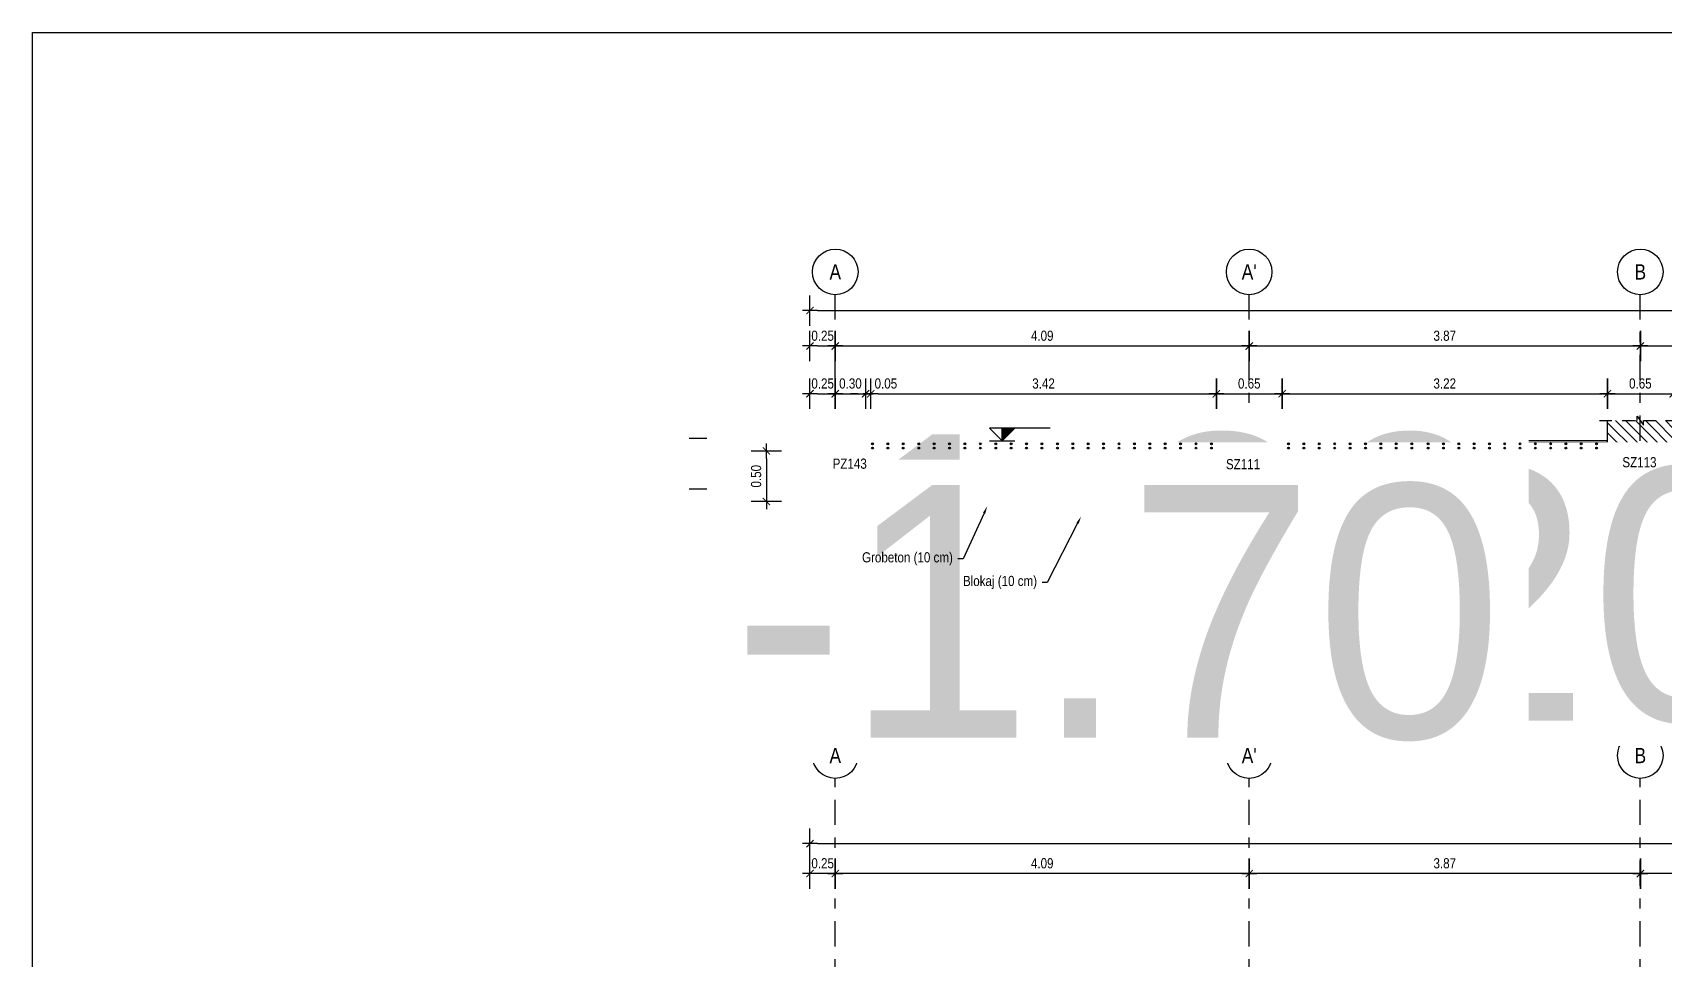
# Model space of a CAD drawing. Header units: metres. Extents: x 419734 to 420376, y 4564732 to 4565123.
# Drawn here: x 419805.8 to 419821.92, y 4565113.69 to 4565122.85 of the extents above; entities that cross this region are included whole.
import ezdxf
from ezdxf import colors
from ezdxf.entities.mleader import LeaderData, LeaderLine
from ezdxf.enums import TextEntityAlignment as Align
from ezdxf.math import Vec2, Vec3

# ---------------------------------------------------------------- set-up
doc = ezdxf.new("R2018")
doc.units = ezdxf.units.M
for name, pattern in [('ACA_TRATTO1', [1.5, 1, -0.5]), ('HIDDEN', [0.5, 0.3, -0.2]), ('NASCOSTA', [0.375, 0.25, -0.125]), ('TRATTO-PUNTO', [1, 0.5, -0.25, 0, -0.25])]:
    doc.linetypes.add(name, pattern=pattern)
doc.layers.get('Defpoints').update_dxf_attribs({"color": 5})
for name, color, linetype in [('07-SIMBOLI', 1, 'Continuous'), ('SW_ASSI', 7, 'TRATTO-PUNTO'), ('SW_DIM', 33, 'Continuous'), ('SW_DIR', 33, 'Continuous'), ('SW_MAGRONE', 2, 'Continuous'), ('SW_QUOTE', 1, 'Continuous'), ('SW_ReteES', 7, 'Continuous'), ('SW_SEZIONI_CARPENTERIA', 4, 'Continuous'), ('SW_Tondini', 1, 'Continuous'), ('SW_TRATT_GRIGIO', 252, 'NASCOSTA'), ('SW_TRATTEGGIO_252', 252, 'Continuous'), ('SW_TRATTEGGIO_253', 253, 'Continuous'), ('SW_TXT_TESTI', 1, 'Continuous'), ('SW_VISTE', 1, 'Continuous')]:
    doc.layers.add(name, color=color, linetype=linetype)
doc.layers.add('SW_CONSTRUCTIONS', color=33, linetype='Continuous', plot=False)
doc.layers.add('SWS_GEN_Viste', color=1, linetype='Continuous', lineweight=9)
doc.layers.add('SWS_ZZZ_Lines', color=8, linetype='Continuous', lineweight=9)
doc.styles.get("Standard").update_dxf_attribs({"font": 'arial.ttf'})
doc.styles.add('SWS', font='ARIALN.TTF')
doc.dimstyles.new('DIM-SW-50_m', dxfattribs={"dimtxt": 0.1, "dimasz": 0.075, "dimexe": 0.125, "dimexo": 0.125, "dimgap": 0.05, "dimtad": 1, "dimzin": 1, "dimdsep": 46, "dimtxsty": 'SWS', "dimblk1": 'D', "dimblk2": 'D', "dimsah": 1, "dimcen": 0.0075, "dimdle": 0.0625, "dimse1": 1, "dimse2": 1, "dimclrd": 256, "dimclre": 256, "dimclrt": 256, "dimazin": 0, "dimtfac": 0.75, "dimtmove": 1, "dimatfit": 3, "dimldrblk": 'D', "dimfxl": 0.125, "dimtvp": 1.5, "dimtolj": 1, "dimtzin": 0, "dimarcsym": 0})
pattern_1 = [(135, (419777.502614, 4565081.38323), (-0.049497475, -0.049497475), [])]

# ---------------------------------------------------------------- blocks, each defined once
blk = doc.blocks.new('*U11')
blk.add_hatch(color=256).paths.add_polyline_path([(0.0025, -0.0025), (0, -0.0025), (0, 0)])
for p, q in [((-0.0025, 0), (0.0025, 0)), ((-0.0025, -0.0025), (0, 0)), ((0, 0), (0, -0.0025)), ((0.0025, -0.0025), (0, 0)), ((0.0095, -0.0025), (-0.0025, -0.0025))]:
    blk.add_line(p, q)
at = {"color": 2, "lineweight": 30, "flags": 104}
blk.add_attdef('QM', text='', height=0.0025, dxfattribs=at).set_placement((0.001, -0.0033), align=Align.TOP_LEFT)
blk = doc.blocks.new('D')
for p, q in [((-1, 0), (1, 0)), ((0, 2), (0, -2))]:
    blk.add_line(p, q)
at = {"const_width": 0.141}
blk.add_lwpolyline([(0.48, 0.48), (-0.48, -0.48)], dxfattribs=at)
blk = doc.blocks.new('*D19')
at = {"layer": 'Defpoints', "color": 0, "ltscale": 0.5, "transparency": 16777216}
for p in [(419813.731, 4565119.283), (419813.481, 4565118.718), (419813.731, 4565118.718)]:
    blk.add_point(p, dxfattribs=at)
at = {"layer": 'SW_DIM', "lineweight": -2, "ltscale": 0.5, "transparency": 16777216}
blk.add_line((419813.556, 4565119.283), (419813.656, 4565119.283), dxfattribs=at)
at = {"layer": 'SW_DIM', "lineweight": -2, "ltscale": 0.5, "transparency": 16777216, "xscale": 0.075, "yscale": 0.075, "zscale": 0.075, "rotation": 180}
blk.add_blockref('D', (419813.481, 4565119.283), dxfattribs=at)
at = {"layer": 'SW_DIM', "lineweight": -2, "ltscale": 0.5, "transparency": 16777216, "xscale": 0.075, "yscale": 0.075, "zscale": 0.075}
blk.add_blockref('D', (419813.731, 4565119.283), dxfattribs=at)
at = {"layer": 'SW_DIM', "ltscale": 0.5, "transparency": 16777216, "insert": (419813.606, 4565119.384), "char_height": 0.1, "attachment_point": 5, "style": 'SWS'}
blk.add_mtext('\\A1;0.25', dxfattribs=at)
blk = doc.blocks.new('*D20')
at = {"layer": 'Defpoints', "color": 0, "ltscale": 0.5, "transparency": 16777216}
for p in [(419814.031, 4565119.283), (419814.031, 4565119.018), (419813.731, 4565118.718)]:
    blk.add_point(p, dxfattribs=at)
at = {"layer": 'SW_DIM', "lineweight": -2, "ltscale": 0.5, "transparency": 16777216}
blk.add_line((419813.806, 4565119.283), (419813.956, 4565119.283), dxfattribs=at)
at = {"layer": 'SW_DIM', "lineweight": -2, "ltscale": 0.5, "transparency": 16777216, "xscale": 0.075, "yscale": 0.075, "zscale": 0.075, "rotation": 180}
blk.add_blockref('D', (419813.731, 4565119.283), dxfattribs=at)
at = {"layer": 'SW_DIM', "lineweight": -2, "ltscale": 0.5, "transparency": 16777216, "xscale": 0.075, "yscale": 0.075, "zscale": 0.075}
blk.add_blockref('D', (419814.031, 4565119.283), dxfattribs=at)
at = {"layer": 'SW_DIM', "ltscale": 0.5, "transparency": 16777216, "insert": (419813.881, 4565119.384), "char_height": 0.1, "attachment_point": 5, "style": 'SWS'}
blk.add_mtext('\\A1;0.30', dxfattribs=at)
blk = doc.blocks.new('*D21')
at = {"layer": 'Defpoints', "color": 0, "ltscale": 0.5, "transparency": 16777216}
for p in [(419814.081, 4565119.283), (419814.031, 4565119.018), (419814.081, 4565119.018)]:
    blk.add_point(p, dxfattribs=at)
at = {"layer": 'SW_DIM', "lineweight": -2, "ltscale": 0.5, "transparency": 16777216}
for p, q in [((419813.956, 4565119.283), (419813.881, 4565119.283)), ((419814.031, 4565119.283), (419814.081, 4565119.283)), ((419814.156, 4565119.283), (419814.231, 4565119.283))]:
    blk.add_line(p, q, dxfattribs=at)
at = {"layer": 'SW_DIM', "lineweight": -2, "ltscale": 0.5, "transparency": 16777216, "xscale": 0.075, "yscale": 0.075, "zscale": 0.075}
blk.add_blockref('D', (419814.031, 4565119.283), dxfattribs=at)
at = {"layer": 'SW_DIM', "lineweight": -2, "ltscale": 0.5, "transparency": 16777216, "xscale": 0.075, "yscale": 0.075, "zscale": 0.075, "rotation": 180}
blk.add_blockref('D', (419814.081, 4565119.283), dxfattribs=at)
at = {"layer": 'SW_DIM', "ltscale": 0.5, "transparency": 16777216, "insert": (419814.231, 4565119.384), "char_height": 0.1, "attachment_point": 5, "style": 'SWS'}
blk.add_mtext('\\A1;0.05', dxfattribs=at)
blk = doc.blocks.new('*D22')
at = {"layer": 'Defpoints', "color": 0, "ltscale": 0.5, "transparency": 16777216}
for p in [(419817.497, 4565119.283), (419814.081, 4565119.018), (419817.497, 4565119.018)]:
    blk.add_point(p, dxfattribs=at)
at = {"layer": 'SW_DIM', "lineweight": -2, "ltscale": 0.5, "transparency": 16777216}
blk.add_line((419814.156, 4565119.283), (419817.422, 4565119.283), dxfattribs=at)
at = {"layer": 'SW_DIM', "lineweight": -2, "ltscale": 0.5, "transparency": 16777216, "xscale": 0.075, "yscale": 0.075, "zscale": 0.075, "rotation": 180}
blk.add_blockref('D', (419814.081, 4565119.283), dxfattribs=at)
at = {"layer": 'SW_DIM', "lineweight": -2, "ltscale": 0.5, "transparency": 16777216, "xscale": 0.075, "yscale": 0.075, "zscale": 0.075}
blk.add_blockref('D', (419817.497, 4565119.283), dxfattribs=at)
at = {"layer": 'SW_DIM', "ltscale": 0.5, "transparency": 16777216, "insert": (419815.789, 4565119.384), "char_height": 0.1, "attachment_point": 5, "style": 'SWS'}
blk.add_mtext('\\A1;3.42', dxfattribs=at)
blk = doc.blocks.new('*D23')
at = {"layer": 'Defpoints', "color": 0, "ltscale": 0.5, "transparency": 16777216}
for p in [(419818.147, 4565119.283), (419817.497, 4565119.018), (419818.147, 4565119.018)]:
    blk.add_point(p, dxfattribs=at)
at = {"layer": 'SW_DIM', "lineweight": -2, "ltscale": 0.5, "transparency": 16777216}
blk.add_line((419817.572, 4565119.283), (419818.072, 4565119.283), dxfattribs=at)
at = {"layer": 'SW_DIM', "lineweight": -2, "ltscale": 0.5, "transparency": 16777216, "xscale": 0.075, "yscale": 0.075, "zscale": 0.075, "rotation": 180}
blk.add_blockref('D', (419817.497, 4565119.283), dxfattribs=at)
at = {"layer": 'SW_DIM', "lineweight": -2, "ltscale": 0.5, "transparency": 16777216, "xscale": 0.075, "yscale": 0.075, "zscale": 0.075}
blk.add_blockref('D', (419818.147, 4565119.283), dxfattribs=at)
at = {"layer": 'SW_DIM', "ltscale": 0.5, "transparency": 16777216, "insert": (419817.822, 4565119.384), "char_height": 0.1, "attachment_point": 5, "style": 'SWS'}
blk.add_mtext('\\A1;0.65', dxfattribs=at)
blk = doc.blocks.new('*D24')
at = {"layer": 'Defpoints', "color": 0, "ltscale": 0.5, "transparency": 16777216}
for p in [(419821.362, 4565119.283), (419818.147, 4565119.018), (419821.362, 4565119.018)]:
    blk.add_point(p, dxfattribs=at)
at = {"layer": 'SW_DIM', "lineweight": -2, "ltscale": 0.5, "transparency": 16777216}
blk.add_line((419818.222, 4565119.283), (419821.287, 4565119.283), dxfattribs=at)
at = {"layer": 'SW_DIM', "lineweight": -2, "ltscale": 0.5, "transparency": 16777216, "xscale": 0.075, "yscale": 0.075, "zscale": 0.075, "rotation": 180}
blk.add_blockref('D', (419818.147, 4565119.283), dxfattribs=at)
at = {"layer": 'SW_DIM', "lineweight": -2, "ltscale": 0.5, "transparency": 16777216, "xscale": 0.075, "yscale": 0.075, "zscale": 0.075}
blk.add_blockref('D', (419821.362, 4565119.283), dxfattribs=at)
at = {"layer": 'SW_DIM', "ltscale": 0.5, "transparency": 16777216, "insert": (419819.754, 4565119.384), "char_height": 0.1, "attachment_point": 5, "style": 'SWS'}
blk.add_mtext('\\A1;3.22', dxfattribs=at)
blk = doc.blocks.new('*D25')
at = {"layer": 'Defpoints', "color": 0, "ltscale": 0.5, "transparency": 16777216}
for p in [(419822.012, 4565119.283), (419821.362, 4565119.018), (419822.012, 4565119.018)]:
    blk.add_point(p, dxfattribs=at)
at = {"layer": 'SW_DIM', "lineweight": -2, "ltscale": 0.5, "transparency": 16777216}
blk.add_line((419821.437, 4565119.283), (419821.937, 4565119.283), dxfattribs=at)
at = {"layer": 'SW_DIM', "lineweight": -2, "ltscale": 0.5, "transparency": 16777216, "xscale": 0.075, "yscale": 0.075, "zscale": 0.075, "rotation": 180}
blk.add_blockref('D', (419821.362, 4565119.283), dxfattribs=at)
at = {"layer": 'SW_DIM', "lineweight": -2, "ltscale": 0.5, "transparency": 16777216, "xscale": 0.075, "yscale": 0.075, "zscale": 0.075}
blk.add_blockref('D', (419822.012, 4565119.283), dxfattribs=at)
at = {"layer": 'SW_DIM', "ltscale": 0.5, "transparency": 16777216, "insert": (419821.687, 4565119.384), "char_height": 0.1, "attachment_point": 5, "style": 'SWS'}
blk.add_mtext('\\A1;0.65', dxfattribs=at)
blk = doc.blocks.new('*D40')
at = {"layer": 'Defpoints', "color": 0, "ltscale": 0.5, "transparency": 16777216}
for p in [(419813.731, 4565119.755), (419813.481, 4565118.718), (419813.731, 4565118.718)]:
    blk.add_point(p, dxfattribs=at)
at = {"layer": 'SW_DIM', "lineweight": -2, "ltscale": 0.5, "transparency": 16777216}
blk.add_line((419813.556, 4565119.755), (419813.656, 4565119.755), dxfattribs=at)
at = {"layer": 'SW_DIM', "lineweight": -2, "ltscale": 0.5, "transparency": 16777216, "xscale": 0.075, "yscale": 0.075, "zscale": 0.075, "rotation": 180}
blk.add_blockref('D', (419813.481, 4565119.755), dxfattribs=at)
at = {"layer": 'SW_DIM', "lineweight": -2, "ltscale": 0.5, "transparency": 16777216, "xscale": 0.075, "yscale": 0.075, "zscale": 0.075}
blk.add_blockref('D', (419813.731, 4565119.755), dxfattribs=at)
at = {"layer": 'SW_DIM', "ltscale": 0.5, "transparency": 16777216, "insert": (419813.606, 4565119.856), "char_height": 0.1, "attachment_point": 5, "style": 'SWS'}
blk.add_mtext('\\A1;0.25', dxfattribs=at)
blk = doc.blocks.new('*D41')
at = {"layer": 'Defpoints', "color": 0, "ltscale": 0.5, "transparency": 16777216}
for p in [(419817.822, 4565119.755), (419813.731, 4565118.718), (419817.822, 4565118.718)]:
    blk.add_point(p, dxfattribs=at)
at = {"layer": 'SW_DIM', "lineweight": -2, "ltscale": 0.5, "transparency": 16777216}
blk.add_line((419813.806, 4565119.755), (419817.747, 4565119.755), dxfattribs=at)
at = {"layer": 'SW_DIM', "lineweight": -2, "ltscale": 0.5, "transparency": 16777216, "xscale": 0.075, "yscale": 0.075, "zscale": 0.075, "rotation": 180}
blk.add_blockref('D', (419813.731, 4565119.755), dxfattribs=at)
at = {"layer": 'SW_DIM', "lineweight": -2, "ltscale": 0.5, "transparency": 16777216, "xscale": 0.075, "yscale": 0.075, "zscale": 0.075}
blk.add_blockref('D', (419817.822, 4565119.755), dxfattribs=at)
at = {"layer": 'SW_DIM', "ltscale": 0.5, "transparency": 16777216, "insert": (419815.776, 4565119.856), "char_height": 0.1, "attachment_point": 5, "style": 'SWS'}
blk.add_mtext('\\A1;4.09', dxfattribs=at)
blk = doc.blocks.new('*D42')
at = {"layer": 'Defpoints', "color": 0, "ltscale": 0.5, "transparency": 16777216}
for p in [(419821.687, 4565119.755), (419817.822, 4565118.718), (419821.687, 4565118.718)]:
    blk.add_point(p, dxfattribs=at)
at = {"layer": 'SW_DIM', "lineweight": -2, "ltscale": 0.5, "transparency": 16777216}
blk.add_line((419817.897, 4565119.755), (419821.612, 4565119.755), dxfattribs=at)
at = {"layer": 'SW_DIM', "lineweight": -2, "ltscale": 0.5, "transparency": 16777216, "xscale": 0.075, "yscale": 0.075, "zscale": 0.075, "rotation": 180}
blk.add_blockref('D', (419817.822, 4565119.755), dxfattribs=at)
at = {"layer": 'SW_DIM', "lineweight": -2, "ltscale": 0.5, "transparency": 16777216, "xscale": 0.075, "yscale": 0.075, "zscale": 0.075}
blk.add_blockref('D', (419821.687, 4565119.755), dxfattribs=at)
at = {"layer": 'SW_DIM', "ltscale": 0.5, "transparency": 16777216, "insert": (419819.754, 4565119.856), "char_height": 0.1, "attachment_point": 5, "style": 'SWS'}
blk.add_mtext('\\A1;3.87', dxfattribs=at)
blk = doc.blocks.new('*D43')
at = {"layer": 'Defpoints', "color": 0, "ltscale": 0.5, "transparency": 16777216}
for p in [(419829.104, 4565119.755), (419821.687, 4565118.718), (419829.104, 4565118.718)]:
    blk.add_point(p, dxfattribs=at)
at = {"layer": 'SW_DIM', "lineweight": -2, "ltscale": 0.5, "transparency": 16777216}
blk.add_line((419821.762, 4565119.755), (419829.029, 4565119.755), dxfattribs=at)
at = {"layer": 'SW_DIM', "lineweight": -2, "ltscale": 0.5, "transparency": 16777216, "xscale": 0.075, "yscale": 0.075, "zscale": 0.075, "rotation": 180}
blk.add_blockref('D', (419821.687, 4565119.755), dxfattribs=at)
at = {"layer": 'SW_DIM', "lineweight": -2, "ltscale": 0.5, "transparency": 16777216, "xscale": 0.075, "yscale": 0.075, "zscale": 0.075}
blk.add_blockref('D', (419829.104, 4565119.755), dxfattribs=at)
at = {"layer": 'SW_DIM', "ltscale": 0.5, "transparency": 16777216, "insert": (419825.395, 4565119.855), "char_height": 0.1, "attachment_point": 5, "style": 'SWS'}
blk.add_mtext('\\A1;7.42', dxfattribs=at)
blk = doc.blocks.new('*D52')
at = {"layer": 'Defpoints', "color": 0, "ltscale": 0.5, "transparency": 16777216}
for p in [(419862.454, 4565120.105), (419813.481, 4565118.718), (419862.454, 4565118.718)]:
    blk.add_point(p, dxfattribs=at)
at = {"layer": 'SW_DIM', "lineweight": -2, "ltscale": 0.5, "transparency": 16777216}
blk.add_line((419813.556, 4565120.105), (419862.379, 4565120.105), dxfattribs=at)
at = {"layer": 'SW_DIM', "lineweight": -2, "ltscale": 0.5, "transparency": 16777216, "xscale": 0.075, "yscale": 0.075, "zscale": 0.075, "rotation": 180}
blk.add_blockref('D', (419813.481, 4565120.105), dxfattribs=at)
at = {"layer": 'SW_DIM', "lineweight": -2, "ltscale": 0.5, "transparency": 16777216, "xscale": 0.075, "yscale": 0.075, "zscale": 0.075}
blk.add_blockref('D', (419862.454, 4565120.105), dxfattribs=at)
at = {"layer": 'SW_DIM', "ltscale": 0.5, "transparency": 16777216, "insert": (419837.968, 4565120.206), "char_height": 0.1, "attachment_point": 5, "style": 'SWS'}
blk.add_mtext('\\A1;48.97', dxfattribs=at)
blk = doc.blocks.new('*U12')
blk.add_hatch(color=256).paths.add_polyline_path([(-0.0025, 0.0025), (0, 0.0025), (0, 0)])
for p, q in [((-0.0095, 0.0025), (0.0025, 0.0025)), ((-0.0025, 0.0025), (0, 0)), ((0.0025, 0), (-0.0025, 0)), ((0, 0), (0, 0.0025)), ((0.0025, 0.0025), (0, 0))]:
    blk.add_line(p, q)
at = {"color": 2, "lineweight": 30, "flags": 104}
blk.add_attdef('QM', text='', height=0.0025, dxfattribs=at).set_placement((-0.001, 0.0033), align=Align.BOTTOM_RIGHT)
blk = doc.blocks.new('*U13')
blk.add_hatch(color=256).paths.add_polyline_path([(-0.0025, 0.0025), (0, 0.0025), (0, 0)])
for p, q in [((-0.0095, 0.0025), (0.0025, 0.0025)), ((-0.0025, 0.0025), (0, 0)), ((0.0025, 0), (-0.0025, 0)), ((0, 0), (0, 0.0025)), ((0.0025, 0.0025), (0, 0))]:
    blk.add_line(p, q)
at = {"color": 2, "lineweight": 30, "flags": 104}
blk.add_attdef('QM', text='', height=0.0025, dxfattribs=at).set_placement((-0.001, 0.0033), align=Align.BOTTOM_RIGHT)
blk = doc.blocks.new('*D53')
at = {"layer": 'Defpoints', "color": 0, "ltscale": 0.5, "transparency": 16777216}
for p in [(419813.481, 4565118.718), (419813.05, 4565118.218), (419813.481, 4565118.218)]:
    blk.add_point(p, dxfattribs=at)
at = {"layer": 'SW_DIM', "lineweight": -2, "ltscale": 0.5, "transparency": 16777216}
blk.add_line((419813.05, 4565118.643), (419813.05, 4565118.293), dxfattribs=at)
at = {"layer": 'SW_DIM', "lineweight": -2, "ltscale": 0.5, "transparency": 16777216, "xscale": 0.075, "yscale": 0.075, "zscale": 0.075}
for p, rotation in [((419813.05, 4565118.718), 90), ((419813.05, 4565118.218), 270)]:
    blk.add_blockref('D', p, dxfattribs=dict(at, rotation=rotation))
at = {"layer": 'SW_DIM', "ltscale": 0.5, "transparency": 16777216, "insert": (419812.949, 4565118.468), "char_height": 0.1, "attachment_point": 5, "rotation": 90, "style": 'SWS'}
blk.add_mtext('\\A1;0.50', dxfattribs=at)
blk = doc.blocks.new('*D83')
at = {"layer": 'Defpoints', "color": 0, "ltscale": 0.5, "transparency": 16777216}
for p in [(419821.687, 4565114.541), (419821.687, 4565114.541), (419829.104, 4565114.541)]:
    blk.add_point(p, dxfattribs=at)
at = {"layer": 'SW_DIM', "lineweight": -2, "ltscale": 0.5, "transparency": 16777216}
blk.add_line((419829.029, 4565114.541), (419821.762, 4565114.541), dxfattribs=at)
at = {"layer": 'SW_DIM', "lineweight": -2, "ltscale": 0.5, "transparency": 16777216, "xscale": 0.075, "yscale": 0.075, "zscale": 0.075, "rotation": 180}
blk.add_blockref('D', (419821.687, 4565114.541), dxfattribs=at)
at = {"layer": 'SW_DIM', "lineweight": -2, "ltscale": 0.5, "transparency": 16777216, "xscale": 0.075, "yscale": 0.075, "zscale": 0.075}
blk.add_blockref('D', (419829.104, 4565114.541), dxfattribs=at)
at = {"layer": 'SW_DIM', "ltscale": 0.5, "transparency": 16777216, "insert": (419825.395, 4565114.641), "char_height": 0.1, "attachment_point": 5, "style": 'SWS'}
blk.add_mtext('\\A1;7.42', dxfattribs=at)
blk = doc.blocks.new('*D84')
at = {"layer": 'Defpoints', "color": 0, "ltscale": 0.5, "transparency": 16777216}
for p in [(419817.822, 4565114.541), (419817.822, 4565114.541), (419821.687, 4565114.541)]:
    blk.add_point(p, dxfattribs=at)
at = {"layer": 'SW_DIM', "lineweight": -2, "ltscale": 0.5, "transparency": 16777216}
blk.add_line((419821.612, 4565114.541), (419817.897, 4565114.541), dxfattribs=at)
at = {"layer": 'SW_DIM', "lineweight": -2, "ltscale": 0.5, "transparency": 16777216, "xscale": 0.075, "yscale": 0.075, "zscale": 0.075, "rotation": 180}
blk.add_blockref('D', (419817.822, 4565114.541), dxfattribs=at)
at = {"layer": 'SW_DIM', "lineweight": -2, "ltscale": 0.5, "transparency": 16777216, "xscale": 0.075, "yscale": 0.075, "zscale": 0.075}
blk.add_blockref('D', (419821.687, 4565114.541), dxfattribs=at)
at = {"layer": 'SW_DIM', "ltscale": 0.5, "transparency": 16777216, "insert": (419819.754, 4565114.642), "char_height": 0.1, "attachment_point": 5, "style": 'SWS'}
blk.add_mtext('\\A1;3.87', dxfattribs=at)
blk = doc.blocks.new('*D85')
at = {"layer": 'Defpoints', "color": 0, "ltscale": 0.5, "transparency": 16777216}
for p in [(419813.731, 4565114.541), (419813.731, 4565114.541), (419817.822, 4565114.541)]:
    blk.add_point(p, dxfattribs=at)
at = {"layer": 'SW_DIM', "lineweight": -2, "ltscale": 0.5, "transparency": 16777216}
blk.add_line((419817.747, 4565114.541), (419813.806, 4565114.541), dxfattribs=at)
at = {"layer": 'SW_DIM', "lineweight": -2, "ltscale": 0.5, "transparency": 16777216, "xscale": 0.075, "yscale": 0.075, "zscale": 0.075, "rotation": 180}
blk.add_blockref('D', (419813.731, 4565114.541), dxfattribs=at)
at = {"layer": 'SW_DIM', "lineweight": -2, "ltscale": 0.5, "transparency": 16777216, "xscale": 0.075, "yscale": 0.075, "zscale": 0.075}
blk.add_blockref('D', (419817.822, 4565114.541), dxfattribs=at)
at = {"layer": 'SW_DIM', "ltscale": 0.5, "transparency": 16777216, "insert": (419815.776, 4565114.642), "char_height": 0.1, "attachment_point": 5, "style": 'SWS'}
blk.add_mtext('\\A1;4.09', dxfattribs=at)
blk = doc.blocks.new('*D86')
at = {"layer": 'Defpoints', "color": 0, "ltscale": 0.5, "transparency": 16777216}
for p in [(419862.454, 4565114.837), (419813.481, 4565112.616), (419862.454, 4565112.616)]:
    blk.add_point(p, dxfattribs=at)
at = {"layer": 'SW_DIM', "lineweight": -2, "ltscale": 0.5, "transparency": 16777216}
blk.add_line((419813.556, 4565114.837), (419862.379, 4565114.837), dxfattribs=at)
at = {"layer": 'SW_DIM', "lineweight": -2, "ltscale": 0.5, "transparency": 16777216, "xscale": 0.075, "yscale": 0.075, "zscale": 0.075, "rotation": 180}
blk.add_blockref('D', (419813.481, 4565114.837), dxfattribs=at)
at = {"layer": 'SW_DIM', "lineweight": -2, "ltscale": 0.5, "transparency": 16777216, "xscale": 0.075, "yscale": 0.075, "zscale": 0.075}
blk.add_blockref('D', (419862.454, 4565114.837), dxfattribs=at)
at = {"layer": 'SW_DIM', "ltscale": 0.5, "transparency": 16777216, "insert": (419837.968, 4565114.938), "char_height": 0.1, "attachment_point": 5, "style": 'SWS'}
blk.add_mtext('\\A1;48.97', dxfattribs=at)
blk = doc.blocks.new('*D97')
at = {"layer": 'Defpoints', "color": 0, "ltscale": 0.5, "transparency": 16777216}
for p in [(419813.481, 4565114.541), (419813.731, 4565114.541), (419813.481, 4565112.616)]:
    blk.add_point(p, dxfattribs=at)
at = {"layer": 'SW_DIM', "lineweight": -2, "ltscale": 0.5, "transparency": 16777216}
blk.add_line((419813.656, 4565114.541), (419813.556, 4565114.541), dxfattribs=at)
at = {"layer": 'SW_DIM', "lineweight": -2, "ltscale": 0.5, "transparency": 16777216, "xscale": 0.075, "yscale": 0.075, "zscale": 0.075, "rotation": 180}
blk.add_blockref('D', (419813.481, 4565114.541), dxfattribs=at)
at = {"layer": 'SW_DIM', "lineweight": -2, "ltscale": 0.5, "transparency": 16777216, "xscale": 0.075, "yscale": 0.075, "zscale": 0.075}
blk.add_blockref('D', (419813.731, 4565114.541), dxfattribs=at)
at = {"layer": 'SW_DIM', "ltscale": 0.5, "transparency": 16777216, "insert": (419813.606, 4565114.642), "char_height": 0.1, "attachment_point": 5, "style": 'SWS'}
blk.add_mtext('\\A1;0.25', dxfattribs=at)
blk = doc.blocks.new('ACA_T1800200010118253Continuous100011500020001')
h = blk.add_hatch(color=253)
edge = h.paths.add_edge_path(flags=0)
edge.add_arc((0, 0), 0.009, 0, 360)
at = {"color": 0}
blk.add_circle((0, 0), 0.009, dxfattribs=at)
blk = doc.blocks.new('*U173')
blk.add_hatch(color=256).paths.add_polyline_path([(0.0025, 0.0025), (0, 0.0025), (0, 0)])
for p, q in [((0.0095, 0.0025), (-0.0025, 0.0025)), ((-0.0025, 0.0025), (0, 0)), ((-0.0025, 0), (0.0025, 0)), ((0, 0), (0, 0.0025)), ((0.0025, 0.0025), (0, 0))]:
    blk.add_line(p, q)
at = {"color": 2, "lineweight": 30, "flags": 104}
blk.add_attdef('QM', text='', height=0.0025, dxfattribs=at).set_placement((0.001, 0.0033), align=Align.BOTTOM_LEFT)

msp = doc.modelspace()

# ---------------------------------------------------------------- hatches: boundary and pattern name
at = {"layer": 'SW_TRATTEGGIO_252'}
h = msp.add_hatch(dxfattribs=at)
h.set_pattern_fill('EARTH', color=256, scale=0.02, angle=135)
h.set_pattern_definition([(135, (419777.50261, 4565081.38323), (-0.17960512, 1e-17), [0.127, -0.127]), (135, (419777.46894, 4565081.34955), (-0.17960512, 1e-17), [0.127, -0.127]), (135, (419777.43526, 4565081.31587), (-0.17960512, 1e-17), [0.127, -0.127]), (225, (419777.41281, 4565081.31587), (-1e-17, -0.17960512), [0.127, -0.127]), (225, (419777.37914, 4565081.34955), (-1e-17, -0.17960512), [0.127, -0.127]), (225, (419777.34546, 4565081.38323), (-1e-17, -0.17960512), [0.127, -0.127])])
h.paths.add_polyline_path([(419813.38139, 4565118.21761), (419813.33139, 4565118.21761), (419813.33139, 4565118.86761), (419813.58139, 4565118.86761), (419813.58139, 4565119.01761), (419813.2479, 4565119.01761), (419813.2479, 4565117.91761), (419862.70053, 4565117.91761), (419862.70053, 4565119.01761), (419862.34648, 4565119.01761), (419862.34648, 4565118.85763), (419862.59648, 4565118.85763), (419862.59648, 4565118.21761), (419862.55411, 4565118.21761), (419862.55411, 4565118.01761), (419813.48139, 4565118.01761), (419813.38139, 4565118.01761)])
h = msp.add_hatch(dxfattribs=at)
h.set_pattern_fill('STEEL', color=256, scale=0.04)
h.set_pattern_definition([(45, (-777.74534, -1970.65012), (-0.0898025612107, 0.0898025612107), []), (45, (-777.74534, -1970.58662), (-0.0898025612107, 0.0898025612107), [])])
h.paths.add_polyline_path([(419813.73139, 4565119.01761), (419813.58139, 4565119.01761), (419813.58139, 4565118.86761), (419813.33139, 4565118.86761), (419813.33139, 4565118.21761), (419813.48139, 4565118.21761), (419813.48139, 4565118.71761), (419813.73139, 4565118.71761)])
h = msp.add_hatch(dxfattribs=at)
h.set_pattern_fill('_USER', color=256, scale=0.07, angle=135, pattern_type=0)
h.set_pattern_definition(pattern_1)
h.paths.add_polyline_path([(419814.03139, 4565118.71761), (419814.03139, 4565119.01761), (419813.91139, 4565119.01761), (419813.91139, 4565118.97261), (419813.85139, 4565119.06261), (419813.85139, 4565119.01761), (419813.73139, 4565119.01761), (419813.73139, 4565118.71761)])
h = msp.add_hatch(dxfattribs=at)
h.set_pattern_fill('_USER', color=256, scale=0.07, angle=135, pattern_type=0)
h.set_pattern_definition(pattern_1)
h.paths.add_polyline_path([(419817.85152, 4565118.97261), (419817.79152, 4565119.06261), (419817.79152, 4565119.01761), (419817.49652, 4565119.01761), (419817.49652, 4565118.71761), (419818.14652, 4565118.71761), (419818.14652, 4565119.01761), (419817.85152, 4565119.01761)])
h = msp.add_hatch(dxfattribs=at)
h.set_pattern_fill('_USER', color=256, scale=0.07, angle=135, pattern_type=0)
h.set_pattern_definition(pattern_1)
h.paths.add_polyline_path([(419822.01165, 4565118.71761), (419822.01165, 4565119.01761), (419821.71665, 4565119.01761), (419821.71665, 4565118.97261), (419821.65665, 4565119.06261), (419821.65665, 4565119.01761), (419821.36165, 4565119.01761), (419821.36165, 4565118.71761)])
h.paths.add_polyline_path([(419829.42907, 4565118.71761), (419829.42907, 4565119.01761), (419829.13407, 4565119.01761), (419829.13407, 4565118.97261), (419829.07407, 4565119.06261), (419829.07407, 4565119.01761), (419828.77907, 4565119.01761), (419828.77907, 4565118.71761)])
h.paths.add_polyline_path([(419836.71411, 4565118.97261), (419836.65411, 4565119.06261), (419836.65411, 4565119.01761), (419836.50911, 4565119.01761), (419836.50911, 4565118.71761), (419836.85911, 4565118.71761), (419836.85911, 4565119.01761), (419836.71411, 4565119.01761)])
h = msp.add_hatch(dxfattribs=at)
h.set_pattern_fill('_USER', color=256, scale=0.07, angle=135, pattern_type=0)
h.set_pattern_definition(pattern_1)
h.paths.add_polyline_path([(419814.98139, 4565118.71761), (419814.98139, 4565118.21761), (419813.48139, 4565118.21761), (419813.48139, 4565118.71761)])
h = msp.add_hatch(dxfattribs=at)
h.set_pattern_fill('_USER', color=256, scale=0.07, angle=135, pattern_type=0)
h.set_pattern_definition(pattern_1)
h.paths.add_polyline_path([(419817.82152, 4565118.71761), (419817.82152, 4565118.21761), (419814.98139, 4565118.21761), (419814.98139, 4565118.71761)])
h = msp.add_hatch(dxfattribs=at)
h.set_pattern_fill('_USER', color=256, scale=0.07, angle=135, pattern_type=0)
h.set_pattern_definition(pattern_1)
h.paths.add_polyline_path([(419821.68665, 4565118.71761), (419821.68665, 4565118.21761), (419817.82152, 4565118.21761), (419817.82152, 4565118.71761)])
h = msp.add_hatch(dxfattribs=at)
h.set_pattern_fill('_USER', color=256, scale=0.07, angle=135, pattern_type=0)
h.set_pattern_definition(pattern_1)
h.paths.add_polyline_path([(419829.10407, 4565118.71761), (419829.10407, 4565118.21761), (419821.68665, 4565118.21761), (419821.68665, 4565118.71761)])
h = msp.add_hatch(dxfattribs=at)
h.set_pattern_fill('AR-SAND', color=256, scale=0.0025, angle=-90)
h.set_pattern_definition([(307.5, (-4145052.58203, 4984895.61183), (0.1223533093323, 0.00400007824), [0, -0.09652, 0, -0.10795, 0, -0.1031875]), (277.5, (-4145052.58203, 4984895.61183), (0.179206275142, -0.1123808207845), [0, -0.05207, 0, -0.086995, 0, -0.0333375]), (237.5, (-4145052.58203, 4984895.68993), (0.0003592961696, -0.1977480925604), [0, -0.03175, 0, -0.1143, 0, -0.149225]), (227.5, (-4145052.58203, 4984895.68993), (0.055732330814, -0.190889113118), [0, -0.015875, 0, -0.07493, 0, -0.085725])])
h.paths.add_polyline_path([(419862.55411, 4565118.11761), (419862.55411, 4565118.21761), (419813.48139, 4565118.21761), (419813.38139, 4565118.21761), (419813.38139, 4565118.11761)])
at = {"layer": 'SW_TRATTEGGIO_252', "ltscale": 0.5}
h = msp.add_hatch(dxfattribs=at)
h.set_pattern_fill('AR-CONC', color=256, scale=0.00125, angle=-90, style=0)
h.set_pattern_definition([(320, (-4145206.81507, 4984926.2428), (-0.019923856924, -0.227730836245), [0.0238125, -0.2619375]), (265, (-4145206.81507, 4984926.2428), (0.238821056549, 0.044054276781), [0.01905, -0.209550730213]), (10.4514447, (-4145206.81673, 4984926.22383), (0.21889718989, -0.183676558863), [0.020237511, -0.22261280575]), (316.1842, (-4145206.75157, 4984926.2428), (-0.052552909916, -0.338848801115), [0.03571875, -0.39290625]), (6.63555761, (-4145206.75595, 4984926.21457), (0.309282655747, -0.296755167564), [0.030356278925, -0.3339195102]), (261.18415117, (-4145206.75157, 4984926.2428), (0.309282655732, -0.29675516758), [0.028574958838, -0.3143246649]), (291, (-4145206.76745, 4984926.21105), (-0.127831497734, -0.1895179890864), [0.0238125, -0.2619375]), (236, (-4145206.76745, 4984926.21105), (0.230234957653, -0.077252535435), [0.01905, -0.20955]), (341.451445, (-4145206.7781, 4984926.19526), (0.102403461107, -0.266770524098), [0.020237511, -0.222612422]), (307.5, (-4145206.81507, 4984926.242805), (0.1056937985914, -0.0038607540632), [0, -0.20701, 0, -0.212725, 0, -0.21034375]), (277.5, (-4145206.81507, 4984926.2428), (0.1252257185226, -0.083524578138), [0, -0.121285, 0, -0.2022475, 0, -0.08016875]), (237.5, (-4145206.81507, 4984926.31361), (-0.0071609299908, -0.1694882439586), [0, -0.079375, 0, -0.24765, 0, -0.3286125]), (227.5, (-4145206.81507, 4984926.34536), (0.0317831137917, -0.1851614767325), [0, -0.1031875, 0, -0.164465, 0, -0.2333625])])
h.paths.add_polyline_path([(419862.55411, 4565118.01761), (419862.55411, 4565118.11761), (419813.38139, 4565118.11761), (419813.38139, 4565118.01761)])
at = {"layer": 'SW_TRATTEGGIO_253', "transparency": 33554495}
h = msp.add_hatch(color=150, dxfattribs=at)
h.dxf.hatch_style = 1
h.paths.add_polyline_path([(419829.42907, 4565118.81761), (419829.42907, 4565118.71761), (419836.50911, 4565118.71761), (419836.50911, 4565118.81761)])
h.paths.add_polyline_path([(419822.01165, 4565118.81761), (419822.01165, 4565118.71761), (419828.77907, 4565118.71761), (419828.77907, 4565118.80812), (419824.50912, 4565118.81761)])
h.paths.add_polyline_path([(419818.14652, 4565118.81761), (419818.14652, 4565118.71761), (419821.36165, 4565118.71761), (419821.36165, 4565118.81761)])
h.paths.add_polyline_path([(419814.03139, 4565118.81761), (419814.03139, 4565118.71761), (419817.49652, 4565118.71761), (419817.49652, 4565118.81761)])

# ---------------------------------------------------------------- linework, layer by layer
msp.add_line((419805.79921, 4565122.85209), (420103.04921, 4565122.85209))
msp.add_lwpolyline([(420103.04921, 4565080.80209), (419805.79921, 4565080.80209), (419805.79921, 4565122.85209)])
at = {"layer": '07-SIMBOLI', "color": 1}
for centre in [(419813.73115, 4565120.48715), (419817.82129, 4565120.48715), (419821.68642, 4565120.48715), (419813.73115, 4565115.70697), (419817.82129, 4565115.70697), (419821.68642, 4565115.70697)]:
    msp.add_circle(centre, 0.225, dxfattribs=at)
at = {"layer": 'Defpoints'}
for p, q in [((419817.49652, 4565118.78861), (419816.83912, 4565118.78861)), ((419821.36165, 4565118.78861), (419818.14652, 4565118.78861)), ((419819.88412, 4565118.74661), (419818.14652, 4565118.74661))]:
    msp.add_line(p, q, dxfattribs=at)
at = {"layer": 'SW_ASSI', "ltscale": 0.5}
for points in [[(419813.73139, 4565118.21761), (419813.73139, 4565120.26215)], [(419817.82152, 4565118.21761), (419817.82152, 4565120.26215)], [(419821.68665, 4565118.21761), (419821.68665, 4565120.26215)], [(419813.73139, 4565096.42102), (419813.73139, 4565115.48197)], [(419817.82152, 4565096.42102), (419817.82152, 4565115.48197)], [(419821.68665, 4565096.42102), (419821.68665, 4565115.48197)]]:
    msp.add_lwpolyline(points, dxfattribs=at)
at = {"layer": 'SW_CONSTRUCTIONS', "linetype": 'ACA_TRATTO1', "ltscale": 0.05, "flags": 128}
for points in [[(419817.49652, 4565118.81761), (419814.03139, 4565118.81761)], [(419819.95911, 4565118.81761), (419818.14652, 4565118.81761)]]:
    msp.add_lwpolyline(points, dxfattribs=at)
at = {"layer": 'SW_MAGRONE'}
for p, q in [((419817.49652, 4565118.81761), (419814.03139, 4565118.81761)), ((419821.36165, 4565118.81761), (419818.14652, 4565118.81761)), ((419814.03139, 4565118.71761), (419817.49652, 4565118.71761)), ((419818.14652, 4565118.71761), (419821.36165, 4565118.71761))]:
    msp.add_line(p, q, dxfattribs=at)
at = {"layer": 'SW_ReteES', "color": 7, "flags": 128}
for points in [[(419817.49652, 4565118.81761), (419814.03139, 4565118.81761)], [(419814.03139, 4565118.79761), (419817.49652, 4565118.79761)], [(419821.36165, 4565118.79761), (419819.95911, 4565118.79761), (419819.95911, 4565118.81761), (419818.14652, 4565118.81761)], [(419819.50912, 4565118.81761), (419819.50912, 4565118.79761)], [(419814.03139, 4565118.73761), (419817.49652, 4565118.73761)], [(419817.49652, 4565118.71761), (419814.03139, 4565118.71761)], [(419821.36165, 4565118.71761), (419819.50912, 4565118.71761), (419819.50912, 4565118.73761), (419821.36165, 4565118.73761)]]:
    msp.add_lwpolyline(points, dxfattribs=at)
at = {"layer": 'SW_SEZIONI_CARPENTERIA'}
for points in [[(419813.73139, 4565118.71761), (419813.73139, 4565119.01761)], [(419814.03139, 4565118.71761), (419814.03139, 4565119.01761)], [(419817.49652, 4565118.71761), (419817.49652, 4565119.01761)], [(419818.14652, 4565118.71761), (419818.14652, 4565119.01761)], [(419821.36165, 4565118.71761), (419821.36165, 4565119.01761)], [(419813.48139, 4565118.71761), (419836.85911, 4565118.71761)], [(419813.48139, 4565118.71761), (419813.48139, 4565118.21761)], [(419813.48139, 4565118.21761), (419862.45411, 4565118.21761)]]:
    msp.add_lwpolyline(points, dxfattribs=at)
at = {"layer": 'SW_TRATT_GRIGIO', "ltscale": 0.5}
for points in [[(419813.50479, 4565119.01761), (419813.85139, 4565119.01761)], [(419813.85139, 4565119.01761), (419813.85139, 4565119.06261)], [(419813.85139, 4565119.06261), (419813.91139, 4565118.97261)], [(419813.91139, 4565118.97261), (419813.91139, 4565119.01761)], [(419813.91139, 4565119.01761), (419814.11139, 4565119.01761)], [(419817.41652, 4565119.01761), (419817.79152, 4565119.01761)], [(419817.79152, 4565119.01761), (419817.79152, 4565119.06261)], [(419817.79152, 4565119.06261), (419817.85152, 4565118.97261)], [(419817.85152, 4565118.97261), (419817.85152, 4565119.01761)], [(419817.85152, 4565119.01761), (419818.22652, 4565119.01761)], [(419821.28165, 4565119.01761), (419821.65665, 4565119.01761)], [(419821.65665, 4565119.01761), (419821.65665, 4565119.06261)], [(419821.65665, 4565119.06261), (419821.71665, 4565118.97261)], [(419821.71665, 4565118.97261), (419821.71665, 4565119.01761)], [(419821.71665, 4565119.01761), (419822.09165, 4565119.01761)]]:
    msp.add_lwpolyline(points, dxfattribs=at)
at = {"layer": 'SW_VISTE'}
for points in [[(419814.08139, 4565118.71761), (419814.08139, 4565119.01761)], [(419862.55411, 4565118.21761), (419813.38139, 4565118.21761), (419813.38139, 4565118.01761), (419862.55411, 4565118.01761), (419862.55411, 4565118.21761)], [(419862.55411, 4565118.11761), (419813.38139, 4565118.11761)]]:
    msp.add_lwpolyline(points, dxfattribs=at)
at = {"layer": 'SWS_GEN_Viste', "color": 9, "linetype": 'HIDDEN', "const_width": 0.015}
msp.add_lwpolyline([(419813.73139, 4565119.01761), (419813.73139, 4565118.71761), (419813.48139, 4565118.71761), (419813.48139, 4565118.21761), (419862.45411, 4565118.21761), (419862.45411, 4565118.71761), (419862.20411, 4565118.71761), (419862.20411, 4565119.01761)], dxfattribs=at)
at = {"layer": 'SWS_ZZZ_Lines', "lineweight": 5}
msp.add_lwpolyline([(419813.58139, 4565119.01761), (419813.58139, 4565118.86761), (419813.33139, 4565118.86761), (419813.33139, 4565118.21761)], dxfattribs=at)

# ---------------------------------------------------------------- block references
at = {"layer": 'SW_QUOTE', "ltscale": 0.5}
ref = msp.add_blockref('*U12', (419812.76226, 4565118.71761), dxfattribs=dict(at, xscale=50, yscale=50, zscale=50))
lines = msp.add_mtext('-1.20', dxfattribs={"layer": '0', "color": 2, "insert": (419812.71226, 4565118.88261), "char_height": 2.5, "attachment_point": 1, "bg_fill": 3, "box_fill_scale": 1.1, "bg_fill_color": 256, "bg_fill_transparency": 0})
ref.add_attrib('QM', '', (419812.71226, 4565118.88261), dxfattribs={"flags": 104}).embed_mtext(lines)
at = {"layer": 'SW_QUOTE', "ltscale": 0.5, "xscale": 50, "yscale": 50, "zscale": 50}
msp.add_blockref('*U173', (419815.38037, 4565118.81761), dxfattribs=at)
at = {"layer": 'SW_QUOTE', "ltscale": 0.5}
ref = msp.add_blockref('*U11', (419815.38037, 4565118.71761), dxfattribs=dict(at, xscale=50, yscale=50, zscale=50))
lines = msp.add_mtext('-1.20', dxfattribs={"layer": '0', "color": 2, "insert": (419815.43037, 4565118.55261), "char_height": 2.5, "attachment_point": 1, "bg_fill": 3, "box_fill_scale": 1.1, "bg_fill_color": 256, "bg_fill_transparency": 0})
ref.add_attrib('QM', '', (419815.43037, 4565118.55261), dxfattribs={"flags": 104}).embed_mtext(lines)
ref = msp.add_blockref('*U13', (419812.76226, 4565118.21761), dxfattribs=dict(at, xscale=50, yscale=50, zscale=50))
lines = msp.add_mtext('-1.70', dxfattribs={"layer": '0', "color": 2, "insert": (419812.71226, 4565118.38261), "char_height": 2.5, "attachment_point": 1, "bg_fill": 3, "box_fill_scale": 1.1, "bg_fill_color": 256, "bg_fill_transparency": 0})
ref.add_attrib('QM', '', (419812.71226, 4565118.38261), dxfattribs={"flags": 104}).embed_mtext(lines)
at = {"layer": 'SW_Tondini', "rotation": 180}
for p in [(419814.09862, 4565118.78861), (419814.25087, 4565118.78861), (419814.40312, 4565118.78861), (419814.55537, 4565118.78861), (419814.70762, 4565118.78861), (419814.85987, 4565118.78861), (419815.01212, 4565118.78861), (419815.16437, 4565118.78861), (419815.31662, 4565118.78861), (419815.46887, 4565118.78861), (419815.62112, 4565118.78861), (419815.77337, 4565118.78861), (419815.92562, 4565118.78861), (419816.07787, 4565118.78861), (419816.23012, 4565118.78861), (419816.38237, 4565118.78861), (419816.53462, 4565118.78861), (419816.68687, 4565118.78861), (419816.83912, 4565118.78861), (419816.99137, 4565118.78861), (419817.14362, 4565118.78861), (419817.29587, 4565118.78861), (419817.44812, 4565118.78861), (419818.20937, 4565118.78861), (419818.36162, 4565118.78861), (419818.51387, 4565118.78861), (419818.66612, 4565118.78861), (419818.81837, 4565118.78861), (419818.97062, 4565118.78861), (419819.12287, 4565118.78861), (419819.27512, 4565118.78861), (419819.42737, 4565118.78861), (419819.58912, 4565118.78861), (419819.74053, 4565118.78861), (419819.89194, 4565118.78861), (419820.04334, 4565118.78861), (419820.19475, 4565118.78861), (419820.34616, 4565118.78861), (419820.49756, 4565118.78861), (419820.64897, 4565118.78861), (419820.80037, 4565118.78861), (419820.95178, 4565118.78861), (419821.10319, 4565118.78861), (419821.25459, 4565118.78861), (419814.09862, 4565118.74661), (419814.25087, 4565118.74661), (419814.40312, 4565118.74661), (419814.55537, 4565118.74661), (419814.70762, 4565118.74661), (419814.85987, 4565118.74661), (419815.01212, 4565118.74661), (419815.16437, 4565118.74661), (419815.31662, 4565118.74661), (419815.46887, 4565118.74661), (419815.62112, 4565118.74661), (419815.77337, 4565118.74661), (419815.92562, 4565118.74661), (419816.07787, 4565118.74661), (419816.23012, 4565118.74661), (419816.38237, 4565118.74661), (419816.53462, 4565118.74661), (419816.68687, 4565118.74661), (419816.83912, 4565118.74661), (419816.99137, 4565118.74661), (419817.14362, 4565118.74661), (419817.29587, 4565118.74661), (419817.44812, 4565118.74661), (419818.20937, 4565118.74661), (419818.36162, 4565118.74661), (419818.51387, 4565118.74661), (419818.66612, 4565118.74661), (419818.81837, 4565118.74661), (419818.97062, 4565118.74661), (419819.12287, 4565118.74661), (419819.27512, 4565118.74661), (419819.42737, 4565118.74661), (419819.58912, 4565118.74661), (419819.74053, 4565118.74661), (419819.89194, 4565118.74661), (419820.04334, 4565118.74661), (419820.19475, 4565118.74661), (419820.34616, 4565118.74661), (419820.49756, 4565118.74661), (419820.64897, 4565118.74661), (419820.80037, 4565118.74661), (419820.95178, 4565118.74661), (419821.10319, 4565118.74661), (419821.25459, 4565118.74661)]:
    msp.add_blockref('ACA_T1800200010118253Continuous100011500020001', p, dxfattribs=at)

# ---------------------------------------------------------------- texts
at = {"layer": 'SW_TXT_TESTI', "color": 4, "style": 'SWS'}
for s, p in [('A', (419813.73115, 4565120.48715)), ("A'", (419817.82129, 4565120.48715)), ('B', (419821.68642, 4565120.48715)), ('A', (419813.73115, 4565115.70697)), ("A'", (419817.82129, 4565115.70697)), ('B', (419821.68642, 4565115.70697))]:
    msp.add_text(s, height=0.15, rotation=0.110239, dxfattribs=at).set_placement(p, align=Align.MIDDLE_CENTER)
at = {"layer": 'SW_TXT_TESTI', "color": 2, "char_height": 0.1, "attachment_point": 1, "style": 'SWS'}
for s, insert, width, line_spacing_factor in [('{\\fArial Narrow|b0|i0|c162|p34;PZ143}', (419813.7049, 4565118.64199), 0.4374408, 0.881438), ('SZ111 ', (419817.59165, 4565118.63693), 0.4240058, 0.857425), ('SZ113 ', (419821.50908, 4565118.65631), 0.4240058, 0.949472)]:
    msp.add_mtext(s, dxfattribs=dict(at, insert=insert, width=width, line_spacing_factor=line_spacing_factor))

# ---------------------------------------------------------------- dimensions: what is measured, and where the dimension line sits
at = {"layer": 'SW_DIM', "ltscale": 0.5}
for base, p1, p2, picture, middle in [((419862.45411, 4565120.10529), (419813.48139, 4565118.71761), (419862.45411, 4565118.71761), '*D52', (419837.96775, 4565120.20634)), ((419817.82152, 4565119.75529), (419813.73139, 4565118.71761), (419817.82152, 4565118.71761), '*D41', (419815.77645, 4565119.85634)), ((419821.68665, 4565119.75529), (419817.82152, 4565118.71761), (419821.68665, 4565118.71761), '*D42', (419819.75408, 4565119.85634)), ((419829.10407, 4565119.75529), (419821.68665, 4565118.71761), (419829.10407, 4565118.71761), '*D43', (419825.39536, 4565119.85549)), ((419817.49652, 4565119.2829), (419814.08139, 4565119.01761), (419817.49652, 4565119.01761), '*D22', (419815.78895, 4565119.38396)), ((419818.14652, 4565119.2829), (419817.49652, 4565119.01761), (419818.14652, 4565119.01761), '*D23', (419817.82152, 4565119.38396)), ((419821.36165, 4565119.2829), (419818.14652, 4565119.01761), (419821.36165, 4565119.01761), '*D24', (419819.75408, 4565119.38396)), ((419822.01165, 4565119.2829), (419821.36165, 4565119.01761), (419822.01165, 4565119.01761), '*D25', (419821.68665, 4565119.38396)), ((419862.45411, 4565114.83652), (419813.48139, 4565112.61639), (419862.45411, 4565112.61639), '*D86', (419837.96775, 4565114.93757)), ((419813.73139, 4565114.54063), (419817.82152, 4565114.54063), (419813.73139, 4565114.54063), '*D85', (419815.77645, 4565114.64168)), ((419817.82152, 4565114.54063), (419821.68665, 4565114.54063), (419817.82152, 4565114.54063), '*D84', (419819.75408, 4565114.64168)), ((419821.68665, 4565114.54063), (419829.10407, 4565114.54063), (419821.68665, 4565114.54063), '*D83', (419825.39536, 4565114.64083))]:
    dim = msp.add_linear_dim(base=base, p1=p1, p2=p2, dimstyle='DIM-SW-50_m', dxfattribs=at)
    dim.commit()
    dim.dimension.update_dxf_attribs({"geometry": picture, "text_midpoint": middle})
for base, p1, p2, picture, middle in [((419813.73139, 4565119.75529), (419813.48139, 4565118.71761), (419813.73139, 4565118.71761), '*D40', (419813.60639, 4565119.75529)), ((419813.73139, 4565119.2829), (419813.48139, 4565118.71761), (419813.73139, 4565118.71761), '*D19', (419813.60639, 4565119.2829)), ((419814.03139, 4565119.2829), (419813.73139, 4565118.71761), (419814.03139, 4565119.01761), '*D20', (419813.88139, 4565119.2829)), ((419814.08139, 4565119.2829), (419814.03139, 4565119.01761), (419814.08139, 4565119.01761), '*D21', (419814.23139, 4565119.2829)), ((419813.48139, 4565114.54063), (419813.73139, 4565114.54063), (419813.48139, 4565112.61639), '*D97', (419813.60639, 4565114.54063))]:
    dim = msp.add_linear_dim(base=base, p1=p1, p2=p2, dimstyle='DIM-SW-50_m', dxfattribs=at)
    dim.commit()
    dim.dimension.update_dxf_attribs({"geometry": picture, "text_midpoint": middle, "dimtype": 160})
dim = msp.add_linear_dim(base=(419813.04963, 4565118.21761), p1=(419813.48139, 4565118.71761), p2=(419813.48139, 4565118.21761), angle=90, dimstyle='DIM-SW-50_m', dxfattribs=at)
dim.commit()
dim.dimension.update_dxf_attribs({"geometry": '*D53', "text_midpoint": (419812.94857, 4565118.46761)})

# ---------------------------------------------------------------- leaders
at = {"layer": 'SW_DIR'}
ml = msp.add_multileader_mtext('Standard', dxfattribs=at)
ml.set_content('{\\fArial Narrow|b0|i0|c162|p34;Grobeton (10 cm)}', color=256, style='SWS')
ml.set_leader_properties(color=256)
ml.build(insert=Vec2(0, 0))
ml.multileader.update_dxf_attribs({"text_left_attachment_type": 3, "text_right_attachment_type": 3, "dogleg_length": 0.05, "arrow_head_size": 0.075})
ctx = ml.context
ctx.base_point, ctx.char_height, ctx.arrow_head_size, ctx.landing_gap_size, ctx.plane_origin = Vec3(419813.95875, 4565117.64994), 0.1, 0.075, 0.05, Vec3(419815.7535, 4565117.64994)
ctx.left_attachment, ctx.right_attachment, ctx.text_align_type = 3, 3, 2
notes = []
notes.append((ctx, [(0, (1, 1, 0), (419814.99326, 4565117.64994), (-1, 0), 0.05, [(0, [(419815.23334, 4565118.17116)], 0, [])])]))
ctx.mtext.insert, ctx.mtext.alignment, ctx.mtext.flow_direction = Vec3(419814.89326, 4565117.71641), 3, 5
ml = msp.add_multileader_mtext('Standard', dxfattribs=at)
ml.set_content('{\\fArial Narrow|b0|i0|c162|p34;Blokaj (10 cm)}', color=256, style='SWS')
ml.set_leader_properties(color=256)
ml.build(insert=Vec2(0, 0))
ml.multileader.update_dxf_attribs({"text_left_attachment_type": 3, "text_right_attachment_type": 3, "dogleg_length": 0.05, "arrow_head_size": 0.075})
ctx = ml.context
ctx.base_point, ctx.char_height, ctx.arrow_head_size, ctx.landing_gap_size, ctx.plane_origin = Vec3(419814.95812, 4565117.41645), 0.1, 0.075, 0.05, Vec3(419816.58507, 4565117.41645)
ctx.left_attachment, ctx.right_attachment, ctx.text_align_type = 3, 3, 2
notes.append((ctx, [(0, (1, 1, 0), (419815.82483, 4565117.41645), (-1, 0), 0.05, [(0, [(419816.15948, 4565118.06916)], 0, [])])]))
ctx.mtext.insert, ctx.mtext.alignment, ctx.mtext.flow_direction = Vec3(419815.72483, 4565117.48285), 3, 5
for ctx, leaders in notes:
    for number, flags, end, landing, length, lines in leaders:
        leader = LeaderData()
        leader.index, (leader.has_last_leader_line, leader.has_dogleg_vector, leader.attachment_direction) = number, flags
        leader.last_leader_point, leader.dogleg_vector, leader.dogleg_length = Vec3(end), Vec3(landing), length
        for number, points, colour, breaks in lines:
            line = LeaderLine()
            line.index, line.vertices, line.color, line.breaks = number, Vec3.list(points), colors.encode_raw_color(colour), breaks
            leader.lines.append(line)
        ctx.leaders.append(leader)

doc.saveas('drawing.dxf')
